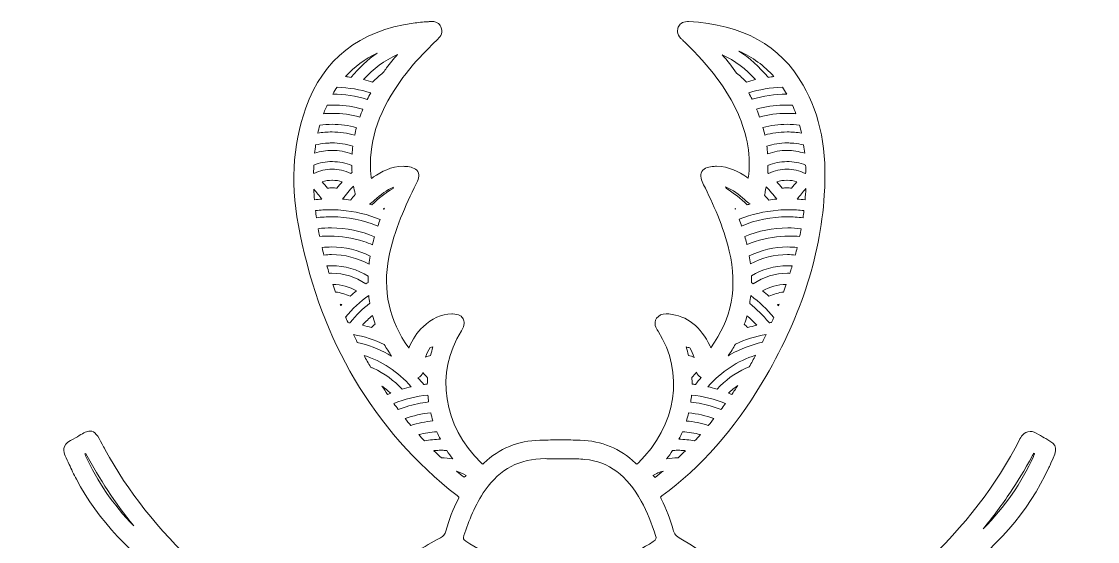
# Model space of a CAD drawing. Extents: x 43 to 1977, y -756 to -266.
# Drawn here: x 435.5 to 792.5, y -441 to -268.4 of the extents above; entities that cross this region are included whole.
import ezdxf

# ---------------------------------------------------------------- set-up
doc = ezdxf.new("R2010")
doc.units = 0
doc.header["$MEASUREMENT"] = 0
doc.layers.add('Layer 1', color=7, linetype='Continuous')

msp = doc.modelspace()

# ---------------------------------------------------------------- linework, layer by layer
at = {"layer": 'Layer 1', "lineweight": 0}
for points, knots in [([(768.39, -613.88), (763.76, -609.24), (759.38, -604.22), (755.15, -599.37), (753.62, -597.61), (752.09, -595.85), (750.54, -594.11), (741.52, -583.94), (731.44, -573.47), (718.87, -565.74), (717.43, -564.85), (715.47, -563.83), (713.07, -563.83), (712.89, -563.83), (712.7, -563.84), (712.52, -563.85), (712.43, -563.86), (712.35, -563.86), (712.27, -563.86), (711.56, -563.86), (711.29, -563.72), (711.09, -562.91), (710.51, -560.42), (708.78, -559.05), (706.23, -559.05), (706.05, -559.05), (705.86, -559.06), (705.67, -559.07), (705.44, -559.09), (705.18, -559.1), (704.87, -559.1), (704.65, -559.1), (704.43, -559.09), (704.21, -559.09), (703.98, -559.08), (703.74, -559.08), (703.51, -559.08), (702.95, -559.08), (702.22, -559.1), (701.48, -559.25), (701.18, -559.31), (700.93, -559.34), (700.74, -559.34), (700.72, -559.34), (700.71, -559.34), (700.69, -559.34), (700.66, -559.21), (700.62, -558.93), (700.62, -558.39), (700.77, -549.11), (699.77, -540.07), (697.65, -531.52), (697.59, -531.3), (697.56, -531.14), (697.55, -531.04), (697.64, -531.01), (697.79, -530.97), (698, -530.92), (702.34, -529.91), (706.73, -528.19), (712.22, -525.34), (714.55, -524.13), (715.53, -522.34), (715.22, -519.87), (715.02, -518.3), (715.18, -516.79), (715.71, -515.25), (720.69, -500.65), (727.51, -481.53), (736.15, -463.18), (737.96, -459.33), (740.15, -456.64), (743.26, -454.47), (758.71, -443.67), (769.56, -431.24), (776.41, -416.46), (776.66, -415.94), (776.88, -415.46), (777.08, -415.03), (779.39, -410.14), (779.46, -409.18), (775.35, -406.87), (774.7, -406.5), (773.9, -406.05), (772.97, -405.48), (771.88, -404.81), (770.99, -404.5), (770.16, -404.5), (768.04, -404.5), (767.01, -406.52), (766.62, -407.28), (758.94, -422.33), (748.49, -435.94), (734.66, -448.9), (734.01, -449.51), (733.69, -449.59), (733.47, -449.59), (733.23, -449.59), (732.92, -449.49), (732.54, -449.31), (731.02, -448.57), (730.04, -448.12), (729.09, -448.12), (727.28, -448.12), (726.53, -449.56), (725.4, -451.73), (719.08, -463.86), (714.06, -477.45), (709.12, -495.82), (708.41, -498.47), (707.74, -501.1), (707.03, -503.87), (706.92, -504.31), (706.81, -504.75), (706.69, -505.19), (706.15, -504.73), (705.62, -504.49), (704.93, -504.49), (703.98, -504.49), (703.16, -505.01), (701.9, -505.8), (697.65, -508.47), (693.46, -510.18), (689.1, -511.02), (688.87, -511.06), (688.66, -511.08), (688.49, -511.08), (688.13, -511.08), (687.85, -511.03), (687.34, -510.36), (685.63, -508.08), (683.67, -506.06), (681.49, -504.36), (680.74, -503.77), (680.66, -503.64), (681.06, -502.7), (683.13, -497.77), (684.11, -492.84), (683.98, -488.05), (683.38, -467.19), (673.39, -451.07), (654.3, -440.14), (652.71, -439.23), (652.06, -438.48), (651.73, -437.17), (650.85, -433.73), (649.52, -430.28), (647.76, -426.91), (647.58, -426.56), (647.54, -426.38), (647.53, -426.32), (647.56, -426.27), (647.68, -426.14), (648.01, -425.89), (660.98, -416.31), (671.86, -404), (681.28, -388.23), (693.74, -367.37), (700.47, -347.01), (701.88, -326.01), (702.86, -311.19), (700.63, -299.58), (694.84, -289.49), (687.25, -276.24), (674.81, -269.34), (656.82, -268.41), (656.71, -268.41), (656.61, -268.4), (656.51, -268.4), (654.64, -268.4), (653.8, -269.41), (653.44, -270.25), (653.11, -271.01), (652.78, -272.5), (654.3, -274), (654.51, -274.21), (654.73, -274.42), (654.94, -274.62), (655.12, -274.78), (655.29, -274.95), (655.47, -275.12), (664.15, -283.58), (669.6, -290.87), (673.14, -298.75), (676.45, -306.15), (677.61, -313.27), (676.66, -320.45), (676.5, -320.32), (676.32, -320.18), (676.13, -320.05), (673.64, -318.38), (670.26, -316.46), (666.14, -316.46), (665.87, -316.46), (665.59, -316.47), (665.31, -316.49), (663.73, -316.58), (662.02, -316.86), (661.25, -318.19), (660.48, -319.52), (661.1, -321.15), (661.81, -322.56), (664.95, -328.83), (668.42, -336.36), (670.36, -344.63), (673.15, -356.62), (671.15, -367.14), (664.21, -376.7), (664.14, -376.52), (664.06, -376.35), (663.98, -376.17), (660.9, -369.63), (656.41, -366.13), (650.25, -365.47), (649.94, -365.44), (649.67, -365.42), (649.42, -365.42), (648, -365.42), (646.94, -365.93), (646.25, -366.93), (645.07, -368.66), (646.1, -370.27), (646.66, -371.13), (646.66, -371.13), (646.7, -371.2), (646.7, -371.2), (655.55, -384.99), (652.88, -402.59), (640.07, -415), (639.87, -415.19), (639.73, -415.29), (639.66, -415.34), (639.58, -415.29), (639.44, -415.19), (639.23, -414.99), (634.15, -410.17), (627.99, -407.61), (620.91, -407.39), (618.87, -407.33), (616.69, -407.3), (614.45, -407.3), (612.26, -407.3), (609.98, -407.33), (607.47, -407.39), (600.28, -407.56), (594.03, -410.13), (588.89, -415.02), (588.71, -415.19), (588.59, -415.28), (588.52, -415.33), (588.43, -415.28), (588.29, -415.17), (588.07, -414.95), (575.32, -402.62), (572.67, -385.02), (581.48, -371.13), (582.72, -369.18), (582.48, -367.86), (582.06, -367.1), (581.65, -366.36), (580.7, -365.46), (578.49, -365.46), (578.41, -365.46), (578.32, -365.47), (578.24, -365.47), (574.8, -365.57), (571.69, -366.96), (568.73, -369.72), (566.78, -371.55), (565.25, -373.84), (564.02, -376.83), (564, -376.8), (563.98, -376.78), (563.97, -376.75), (557.48, -367.73), (555.27, -357.61), (557.41, -346.67), (559.18, -337.63), (562.99, -329.29), (566.49, -322.32), (567.1, -321.11), (567.7, -319.55), (566.96, -318.24), (566.21, -316.91), (564.52, -316.62), (563.13, -316.51), (562.79, -316.49), (562.45, -316.47), (562.11, -316.47), (558.12, -316.47), (554.9, -318.26), (552.28, -320), (552.02, -320.17), (551.81, -320.35), (551.61, -320.53), (551.57, -320.28), (551.53, -320.03), (551.5, -319.78), (551.41, -319.07), (551.35, -318.33), (551.32, -317.5), (550.87, -307.18), (554.28, -297.49), (562.06, -287.03), (565.05, -283), (568.68, -278.97), (573.16, -274.7), (573.23, -274.63), (573.31, -274.56), (573.39, -274.49), (574.13, -273.8), (575.53, -272.51), (574.8, -270.5), (574.46, -269.54), (573.63, -268.39), (571.65, -268.39), (571.34, -268.39), (571.03, -268.42), (570.76, -268.44), (570.64, -268.45), (570.52, -268.46), (570.41, -268.46), (568.74, -268.57), (567.09, -268.73), (565.51, -268.95), (547.66, -271.41), (535.65, -280.88), (529.83, -297.1), (525.32, -309.66), (524.69, -323.39), (527.92, -339.05), (531.58, -356.81), (537.67, -372.99), (546.01, -387.14), (554.72, -401.91), (566.16, -414.91), (580.01, -425.79), (580.54, -426.2), (580.61, -426.36), (580.61, -426.36), (580.61, -426.37), (580.62, -426.54), (580.36, -427.05), (578.71, -430.19), (577.35, -433.73), (576.32, -437.55), (576.02, -438.66), (575.53, -439.27), (574.51, -439.78), (568.79, -442.64), (563.96, -446.19), (560.16, -450.34), (544.67, -467.26), (540.52, -484.57), (547.47, -503.28), (547.54, -503.47), (547.56, -503.58), (547.57, -503.62), (547.54, -503.67), (547.46, -503.75), (547.27, -503.9), (544.74, -505.94), (542.58, -508.15), (540.86, -510.46), (540.44, -511.03), (540.16, -511.08), (539.81, -511.08), (539.6, -511.08), (539.36, -511.05), (539.05, -510.99), (534.68, -510.19), (530.57, -508.53), (526.5, -505.94), (526.5, -505.94), (526.36, -505.85), (526.36, -505.85), (525.39, -505.23), (524.39, -504.59), (523.24, -504.59), (522.57, -504.59), (522.02, -504.8), (521.56, -505.12), (521.47, -504.75), (521.38, -504.41), (521.29, -504.07), (517.29, -488.18), (512, -469.58), (503.1, -452.17), (503.1, -452.17), (503.07, -452.12), (503.07, -452.12), (501.81, -449.66), (501.05, -448.17), (499.15, -448.17), (498.2, -448.17), (497.23, -448.58), (495.47, -449.36), (495.09, -449.53), (494.8, -449.61), (494.6, -449.61), (494.5, -449.61), (494.26, -449.61), (493.73, -449.11), (480.77, -436.98), (470.81, -424.38), (463.28, -410.6), (462.9, -409.9), (462.57, -409.27), (462.28, -408.72), (460.74, -405.83), (459.97, -404.38), (458.18, -404.38), (457.15, -404.38), (456.2, -404.94), (454.63, -405.87), (453.88, -406.31), (452.96, -406.86), (451.81, -407.47), (448.88, -409.04), (449.43, -411.35), (450.03, -412.59), (450.48, -413.52), (450.91, -414.49), (451.34, -415.42), (452.08, -417.05), (452.85, -418.74), (453.72, -420.37), (460.97, -434.01), (471.71, -445.45), (487.53, -456.39), (488.74, -457.23), (489.59, -458.22), (490.27, -459.62), (497.92, -475.23), (504.75, -492.27), (511.79, -513.24), (512.63, -515.75), (513.3, -518.03), (513.03, -520.46), (512.8, -522.48), (513.64, -523.99), (515.59, -525.06), (519.38, -527.13), (524.44, -529.66), (530.07, -530.85), (530.42, -530.92), (530.61, -530.99), (530.7, -531.04), (530.7, -531.15), (530.68, -531.38), (530.57, -531.82), (528.86, -538.76), (527.9, -546.39), (527.62, -555.15), (527.6, -555.74), (527.64, -556.35), (527.67, -556.94), (527.73, -557.78), (527.81, -559.06), (527.54, -559.45), (527.51, -559.46), (527.44, -559.47), (527.33, -559.47), (526.99, -559.47), (526.53, -559.38), (526.04, -559.29), (525.43, -559.17), (524.74, -559.04), (524.05, -559.04), (523.82, -559.04), (523.6, -559.06), (523.39, -559.08), (523.27, -559.1), (523.11, -559.11), (522.91, -559.11), (522.71, -559.11), (522.51, -559.1), (522.3, -559.09), (522.06, -559.09), (521.82, -559.08), (521.58, -559.08), (520.9, -559.08), (518.83, -559.08), (518.12, -561.13), (517.38, -563.31), (516.23, -564.08), (513.71, -564.08), (513.56, -564.08), (513.42, -564.07), (513.26, -564.07), (513.26, -564.07), (513.14, -564.07), (513.14, -564.07), (511.82, -564.07), (510.79, -564.77), (509.96, -565.33), (509.76, -565.47), (509.56, -565.6), (509.36, -565.73), (497.08, -573.2), (487.22, -583.42), (480, -591.48), (478.22, -593.47), (476.52, -595.57), (474.87, -597.6), (472.16, -600.94), (469.36, -604.4), (466.23, -607.32), (455.63, -617.23), (446.56, -629.11), (437.69, -644.72), (436.24, -647.28), (435.51, -648.56), (435.95, -649.97), (436.38, -651.38), (437.68, -652.01), (440.26, -653.26), (440.58, -653.42), (440.9, -653.58), (441.22, -653.74), (441.7, -653.98), (442.18, -654.22), (442.67, -654.45), (443.99, -655.08), (444.93, -655.49), (445.83, -655.49), (447.7, -655.49), (448.46, -653.86), (449.35, -651.97), (456.14, -637.44), (462.78, -626.01), (470.26, -615.98), (471.04, -614.93), (471.38, -614.85), (471.47, -614.85), (471.58, -614.85), (471.94, -614.92), (472.8, -615.58), (474.43, -616.84), (475.4, -617.55), (476.56, -617.55), (478.04, -617.55), (478.92, -616.43), (480.37, -614.58), (480.37, -614.58), (480.44, -614.49), (480.44, -614.49), (492.97, -598.51), (504.47, -586.94), (516.63, -578.07), (517, -577.81), (517.34, -577.5), (517.68, -577.21), (518.29, -576.67), (518.98, -576.06), (519.47, -576.06), (519.86, -576.06), (520.32, -576.45), (520.64, -576.78), (521.21, -577.36), (521.99, -577.36), (522.24, -577.36), (522.37, -577.36), (522.51, -577.35), (522.65, -577.35), (522.75, -577.34), (522.84, -577.34), (522.94, -577.34), (522.94, -577.34), (522.95, -577.34), (522.95, -577.34), (522.98, -577.34), (523, -577.34), (523.02, -577.34), (524.28, -577.52), (525.76, -577.74), (527.2, -577.99), (528.34, -578.2), (528.72, -578.49), (528.89, -579.91), (530.89, -596.69), (534.93, -613.28), (540.91, -629.2), (541.14, -629.81), (541.44, -630.41), (541.74, -631), (542.12, -631.76), (542.76, -633.04), (542.63, -633.45), (542.5, -633.83), (541.3, -633.92), (540.42, -633.98), (539.78, -634.03), (539.11, -634.08), (538.48, -634.22), (537.2, -634.52), (533.3, -635.43), (533.46, -640.1), (533.47, -640.52), (533.48, -640.74), (532.46, -640.98), (529.36, -641.69), (527.26, -643.64), (525.61, -645.46), (521.33, -650.17), (517.44, -655.32), (513.7, -661.2), (507.29, -671.28), (502.04, -682.14), (496.97, -692.64), (493.65, -699.5), (490.22, -706.6), (486.51, -713.39), (481.02, -723.43), (478.2, -734.64), (475.48, -745.49), (475.48, -745.49), (475.28, -746.29), (475.28, -746.29), (474.88, -747.88), (475, -749.11), (475.64, -750.05), (476.28, -750.98), (477.35, -751.52), (478.91, -751.71), (480.53, -751.91), (482.2, -752.2), (484.03, -752.62), (484.5, -752.73), (484.93, -752.78), (485.34, -752.78), (486.75, -752.78), (488.54, -752.14), (489.03, -749.1), (489.49, -746.26), (490.04, -743.27), (490.77, -739.69), (493.39, -726.67), (496.72, -715.37), (500.95, -705.14), (501.16, -704.61), (501.31, -704.39), (501.38, -704.31), (501.46, -704.33), (501.62, -704.38), (501.86, -704.52), (502.28, -704.75), (502.7, -704.87), (503.07, -704.98), (503.3, -705.05), (503.52, -705.12), (503.67, -705.2), (504.61, -705.66), (505.43, -705.89), (506.19, -705.89), (508.74, -705.89), (509.74, -703.39), (510.07, -702.56), (513.57, -693.84), (517.7, -685.22), (522.34, -676.94), (527.72, -667.35), (533.16, -659.32), (538.96, -652.4), (539.07, -652.28), (539.15, -652.15), (539.23, -652.03), (539.86, -652.48), (540.56, -652.71), (541.35, -652.71), (541.87, -652.71), (542.34, -652.61), (542.8, -652.52), (542.8, -652.52), (542.93, -652.5), (542.93, -652.5), (544.68, -652.16), (546.45, -652.11), (547.8, -652.11), (548.3, -652.11), (548.79, -652.12), (549.29, -652.13), (550.85, -652.16), (551.65, -652.67), (552.47, -654.15), (557.07, -662.53), (562.08, -669.6), (567.8, -675.76), (577.88, -686.61), (588.03, -692.8), (599.73, -695.25), (602.31, -695.79), (604.84, -695.9), (607.85, -695.9), (608.37, -695.9), (608.9, -695.9), (609.42, -695.9), (609.94, -695.89), (610.46, -695.89), (610.98, -695.89), (612.11, -695.89), (613.46, -695.9), (614.82, -696), (616.09, -696.08), (617.36, -696.13), (618.6, -696.13), (628.46, -696.13), (637.74, -693.35), (646.18, -687.88), (657.52, -680.54), (666.68, -670.3), (674.19, -656.58), (675.96, -653.34), (677.96, -652.02), (681.07, -652.02), (681.74, -652.02), (682.47, -652.08), (683.29, -652.2), (683.58, -652.24), (683.87, -652.29), (684.16, -652.35), (684.66, -652.44), (685.19, -652.53), (685.74, -652.59), (685.84, -652.6), (685.95, -652.61), (686.06, -652.62), (686.37, -652.66), (686.72, -652.71), (687.07, -652.71), (687.81, -652.71), (688.38, -652.48), (688.75, -652.02), (688.8, -651.97), (688.84, -651.92), (688.88, -651.88), (688.96, -651.98), (689.04, -652.08), (689.1, -652.17), (689.23, -652.34), (689.36, -652.51), (689.49, -652.67), (699.87, -665.16), (708.73, -680.42), (717.37, -700.7), (717.61, -701.26), (717.82, -701.77), (717.99, -702.22), (718.83, -704.3), (719.49, -705.96), (721.61, -705.96), (722.66, -705.96), (723.89, -705.52), (726.24, -704.55), (726.58, -704.41), (726.78, -704.37), (726.88, -704.36), (726.93, -704.43), (727.01, -704.58), (727.12, -704.89), (727.76, -706.73), (728.46, -708.58), (729.13, -710.37), (729.97, -712.59), (730.83, -714.89), (731.59, -717.17), (734.64, -726.41), (737.01, -736.41), (739.05, -748.66), (739.22, -749.68), (739.73, -752.78), (742.93, -752.78), (743.42, -752.78), (743.95, -752.7), (744.54, -752.55), (745.87, -752.2), (747.35, -751.94), (749.07, -751.74), (750.72, -751.56), (751.84, -751.01), (752.49, -750.06), (753.16, -749.1), (753.28, -747.84), (752.87, -746.19), (752.87, -746.19), (752.85, -746.14), (752.85, -746.14), (750.43, -736.54), (747.93, -726.61), (743.56, -717.48), (736.43, -702.57), (728.77, -687.61), (721.37, -673.15), (721.37, -673.15), (721.06, -672.54), (721.06, -672.54), (716.31, -663.25), (711.07, -655.28), (705.04, -648.19), (704.82, -647.93), (704.59, -647.66), (704.37, -647.4), (701.96, -644.51), (699.46, -641.53), (695.1, -640.73), (694.78, -640.67), (694.74, -640.56), (694.76, -640.31), (695.07, -636.81), (693.23, -634.74), (689.31, -634.16), (688.94, -634.1), (688.55, -633.99), (688.14, -633.88), (687.51, -633.7), (686.8, -633.5), (686.03, -633.47), (685.89, -633.46), (685.78, -633.45), (685.69, -633.44), (685.73, -633.31), (685.79, -633.13), (685.88, -632.9), (692.35, -616.73), (696.87, -599.34), (699.31, -581.21), (699.49, -579.92), (699.65, -578.69), (699.93, -578.41), (700.19, -578.14), (701.3, -577.92), (702.7, -577.65), (702.7, -577.65), (702.97, -577.6), (702.97, -577.6), (703.24, -577.54), (703.58, -577.54), (703.82, -577.54), (704.01, -577.54), (704.19, -577.54), (704.38, -577.54), (704.59, -577.55), (704.8, -577.55), (705, -577.55), (705.72, -577.55), (707.41, -577.55), (708.42, -576.2), (708.55, -576.03), (708.66, -575.91), (708.73, -575.85), (708.85, -575.93), (709, -576.05), (709.12, -576.14), (709.28, -576.27), (709.44, -576.4), (709.61, -576.52), (722.58, -585.76), (734.72, -597.87), (747.83, -614.62), (747.83, -614.62), (747.86, -614.67), (747.86, -614.67), (749.26, -616.45), (750.1, -617.53), (751.55, -617.53), (752.64, -617.53), (753.57, -616.89), (755.27, -615.74), (755.34, -615.69), (755.42, -615.64), (755.5, -615.59), (755.74, -615.44), (756.05, -615.25), (756.33, -614.98), (756.55, -614.76), (756.69, -614.68), (756.75, -614.64), (756.83, -614.7), (757.02, -614.86), (757.35, -615.29), (761.29, -620.56), (764.56, -625.36), (767.35, -629.98), (771.12, -636.2), (774.82, -643.19), (778.68, -651.37), (779.88, -653.92), (780.6, -655.46), (782.5, -655.46), (782.5, -655.46), (782.5, -655.46), (782.5, -655.46), (783.53, -655.46), (784.57, -654.95), (786.46, -654.04), (786.83, -653.86), (787.2, -653.67), (787.57, -653.47), (788.23, -653.13), (788.85, -652.81), (789.49, -652.54), (790.41, -652.17), (791.69, -651.51), (792.16, -650.16), (792.51, -649.14), (792.32, -647.99), (791.56, -646.63), (785.23, -635.34), (778.04, -623.55), (768.39, -613.88)], [0, 0, 0, 0, 1, 1, 1, 2, 2, 2, 3, 3, 3, 4, 4, 4, 5, 5, 5, 6, 6, 6, 7, 7, 7, 8, 8, 8, 9, 9, 9, 10, 10, 10, 11, 11, 11, 12, 12, 12, 13, 13, 13, 14, 14, 14, 15, 15, 15, 16, 16, 16, 17, 17, 17, 18, 18, 18, 19, 19, 19, 20, 20, 20, 21, 21, 21, 22, 22, 22, 23, 23, 23, 24, 24, 24, 25, 25, 25, 26, 26, 26, 27, 27, 27, 28, 28, 28, 29, 29, 29, 30, 30, 30, 31, 31, 31, 32, 32, 32, 33, 33, 33, 34, 34, 34, 35, 35, 35, 36, 36, 36, 37, 37, 37, 38, 38, 38, 39, 39, 39, 40, 40, 40, 41, 41, 41, 42, 42, 42, 43, 43, 43, 44, 44, 44, 45, 45, 45, 46, 46, 46, 47, 47, 47, 48, 48, 48, 49, 49, 49, 50, 50, 50, 51, 51, 51, 52, 52, 52, 53, 53, 53, 54, 54, 54, 55, 55, 55, 56, 56, 56, 57, 57, 57, 58, 58, 58, 59, 59, 59, 60, 60, 60, 61, 61, 61, 62, 62, 62, 63, 63, 63, 64, 64, 64, 65, 65, 65, 66, 66, 66, 67, 67, 67, 68, 68, 68, 69, 69, 69, 70, 70, 70, 71, 71, 71, 72, 72, 72, 73, 73, 73, 74, 74, 74, 75, 75, 75, 76, 76, 76, 77, 77, 77, 78, 78, 78, 79, 79, 79, 80, 80, 80, 81, 81, 81, 82, 82, 82, 83, 83, 83, 84, 84, 84, 85, 85, 85, 86, 86, 86, 87, 87, 87, 88, 88, 88, 89, 89, 89, 90, 90, 90, 91, 91, 91, 92, 92, 92, 93, 93, 93, 94, 94, 94, 95, 95, 95, 96, 96, 96, 97, 97, 97, 98, 98, 98, 99, 99, 99, 100, 100, 100, 101, 101, 101, 102, 102, 102, 103, 103, 103, 104, 104, 104, 105, 105, 105, 106, 106, 106, 107, 107, 107, 108, 108, 108, 109, 109, 109, 110, 110, 110, 111, 111, 111, 112, 112, 112, 113, 113, 113, 114, 114, 114, 115, 115, 115, 116, 116, 116, 117, 117, 117, 118, 118, 118, 119, 119, 119, 120, 120, 120, 121, 121, 121, 122, 122, 122, 123, 123, 123, 124, 124, 124, 125, 125, 125, 126, 126, 126, 127, 127, 127, 128, 128, 128, 129, 129, 129, 130, 130, 130, 131, 131, 131, 132, 132, 132, 133, 133, 133, 134, 134, 134, 135, 135, 135, 136, 136, 136, 137, 137, 137, 138, 138, 138, 139, 139, 139, 140, 140, 140, 141, 141, 141, 142, 142, 142, 143, 143, 143, 144, 144, 144, 145, 145, 145, 146, 146, 146, 147, 147, 147, 148, 148, 148, 149, 149, 149, 150, 150, 150, 151, 151, 151, 152, 152, 152, 153, 153, 153, 154, 154, 154, 155, 155, 155, 156, 156, 156, 157, 157, 157, 158, 158, 158, 159, 159, 159, 160, 160, 160, 161, 161, 161, 162, 162, 162, 163, 163, 163, 164, 164, 164, 165, 165, 165, 166, 166, 166, 167, 167, 167, 168, 168, 168, 169, 169, 169, 170, 170, 170, 171, 171, 171, 172, 172, 172, 173, 173, 173, 174, 174, 174, 175, 175, 175, 176, 176, 176, 177, 177, 177, 178, 178, 178, 179, 179, 179, 180, 180, 180, 181, 181, 181, 182, 182, 182, 183, 183, 183, 184, 184, 184, 185, 185, 185, 186, 186, 186, 187, 187, 187, 188, 188, 188, 189, 189, 189, 190, 190, 190, 191, 191, 191, 192, 192, 192, 193, 193, 193, 194, 194, 194, 195, 195, 195, 196, 196, 196, 197, 197, 197, 198, 198, 198, 199, 199, 199, 200, 200, 200, 201, 201, 201, 202, 202, 202, 203, 203, 203, 204, 204, 204, 205, 205, 205, 206, 206, 206, 207, 207, 207, 208, 208, 208, 209, 209, 209, 210, 210, 210, 211, 211, 211, 212, 212, 212, 213, 213, 213, 214, 214, 214, 215, 215, 215, 216, 216, 216, 217, 217, 217, 218, 218, 218, 219, 219, 219, 220, 220, 220, 221, 221, 221, 222, 222, 222, 223, 223, 223, 224, 224, 224, 225, 225, 225, 226, 226, 226, 227, 227, 227, 228, 228, 228, 229, 229, 229, 230, 230, 230, 231, 231, 231, 232, 232, 232, 233, 233, 233, 234, 234, 234, 235, 235, 235, 236, 236, 236, 237, 237, 237, 238, 238, 238, 239, 239, 239, 240, 240, 240, 241, 241, 241, 242, 242, 242, 243, 243, 243, 244, 244, 244, 245, 245, 245, 246, 246, 246, 247, 247, 247, 248, 248, 248, 249, 249, 249, 250, 250, 250, 251, 251, 251, 252, 252, 252, 253, 253, 253, 254, 254, 254, 255, 255, 255, 256, 256, 256, 257, 257, 257, 258, 258, 258, 259, 259, 259, 260, 260, 260, 261, 261, 261, 262, 262, 262, 263, 263, 263, 264, 264, 264, 265, 265, 265, 266, 266, 266, 267, 267, 267, 268, 268, 268, 269, 269, 269, 270, 270, 270, 271, 271, 271, 272, 272, 272, 273, 273, 273, 274, 274, 274, 275, 275, 275, 276, 276, 276, 277, 277, 277, 278, 278, 278, 279, 279, 279, 280, 280, 280, 281, 281, 281, 282, 282, 282, 283, 283, 283, 284, 284, 284, 285, 285, 285, 286, 286, 286, 287, 287, 287, 288, 288, 288, 289, 289, 289, 290, 290, 290, 291, 291, 291, 292, 292, 292, 293, 293, 293, 294, 294, 294, 295, 295, 295, 296, 296, 296, 297, 297, 297, 298, 298, 298, 299, 299, 299, 300, 300, 300, 301, 301, 301, 302, 302, 302, 303, 303, 303, 303]), ([(685.17, -286.68), (684.53, -286.74), (683.87, -286.82), (683.22, -286.94), (683.22, -286.94), (683.21, -286.94), (683.21, -286.94), (683.21, -286.93), (683.2, -286.93), (683.2, -286.92), (680.3, -283.39), (677.08, -280.49), (673.55, -278.23), (678.03, -280.21), (681.94, -283.06), (685.17, -286.68)], [0, 0, 0, 0, 1, 1, 1, 2, 2, 2, 3, 3, 3, 4, 4, 4, 5, 5, 5, 5]), ([(553.53, -278.88), (550.39, -281.04), (547.49, -283.72), (544.87, -286.92), (544.86, -286.93), (544.86, -286.93), (544.85, -286.94), (544.85, -286.94), (544.85, -286.94), (544.85, -286.94), (544.22, -286.83), (543.6, -286.75), (542.98, -286.68), (545.9, -283.43), (549.41, -280.84), (553.53, -278.88)], [0, 0, 0, 0, 1, 1, 1, 2, 2, 2, 3, 3, 3, 4, 4, 4, 5, 5, 5, 5]), ([(556.66, -283.81), (556.29, -284.32), (555.92, -284.83), (555.56, -285.35), (554.31, -286.31), (553.11, -287.37), (552.01, -288.5), (552, -288.51), (551.97, -288.54), (551.97, -288.54), (551.05, -288.21), (550.06, -287.93), (548.99, -287.68), (552.2, -284.12), (555.98, -281.31), (560.24, -279.31), (559, -280.77), (557.8, -282.26), (556.66, -283.81)], [0, 0, 0, 0, 1, 1, 1, 2, 2, 2, 3, 3, 3, 4, 4, 4, 5, 5, 5, 6, 6, 6, 6]), ([(676.05, -288.5), (675.03, -287.44), (673.9, -286.44), (672.72, -285.52), (671.29, -283.47), (669.73, -281.45), (668.03, -279.41), (672.21, -281.4), (675.91, -284.17), (679.07, -287.68), (678, -287.93), (677.02, -288.21), (676.09, -288.54), (676.09, -288.54), (676.07, -288.51), (676.05, -288.5)], [0, 0, 0, 0, 1, 1, 1, 2, 2, 2, 3, 3, 3, 4, 4, 4, 5, 5, 5, 5]), ([(540.2, -290.23), (544.13, -290.36), (547.87, -290.98), (551.38, -292.08), (550.98, -292.8), (550.6, -293.53), (550.25, -294.25), (546.54, -293.09), (542.7, -292.5), (538.79, -292.48), (539.24, -291.7), (539.71, -290.95), (540.2, -290.23)], [0, 0, 0, 0, 1, 1, 1, 2, 2, 2, 3, 3, 3, 4, 4, 4, 4]), ([(676.79, -292.05), (680.29, -290.96), (684.04, -290.35), (687.96, -290.23), (688.46, -290.95), (688.94, -291.7), (689.4, -292.48), (685.48, -292.49), (681.63, -293.07), (677.91, -294.22), (677.56, -293.49), (677.18, -292.77), (676.79, -292.05)], [0, 0, 0, 0, 1, 1, 1, 2, 2, 2, 3, 3, 3, 4, 4, 4, 4]), ([(536.45, -297.19), (536.58, -296.87), (536.72, -296.54), (536.88, -296.2), (537.84, -296.14), (538.82, -296.11), (539.82, -296.11), (542.9, -296.21), (545.9, -296.68), (548.76, -297.53), (548.4, -298.39), (548.06, -299.26), (547.76, -300.13), (544.87, -299.3), (541.8, -298.88), (538.63, -298.88), (537.95, -298.88), (537.26, -298.9), (536.58, -298.94), (536.29, -298.95), (536.01, -298.97), (535.73, -298.99), (535.96, -298.38), (536.2, -297.78), (536.45, -297.19)], [0, 0, 0, 0, 1, 1, 1, 2, 2, 2, 3, 3, 3, 4, 4, 4, 5, 5, 5, 6, 6, 6, 7, 7, 7, 8, 8, 8, 8]), ([(692.47, -299.01), (692.15, -298.98), (691.82, -298.96), (691.49, -298.94), (690.8, -298.9), (690.11, -298.88), (689.44, -298.88), (686.31, -298.88), (683.28, -299.29), (680.42, -300.1), (680.11, -299.23), (679.78, -298.36), (679.41, -297.5), (682.25, -296.67), (685.22, -296.2), (688.22, -296.11), (689.27, -296.11), (690.31, -296.14), (691.33, -296.21), (691.74, -297.11), (692.12, -298.05), (692.47, -299.01)], [0, 0, 0, 0, 1, 1, 1, 2, 2, 2, 3, 3, 3, 4, 4, 4, 5, 5, 5, 6, 6, 6, 7, 7, 7, 7]), ([(534.49, -302.8), (535.83, -302.61), (537.2, -302.52), (538.56, -302.52), (541.31, -302.52), (544.02, -302.9), (546.65, -303.66), (546.43, -304.48), (546.24, -305.29), (546.06, -306.1), (543.67, -305.41), (541.15, -305.06), (538.55, -305.06), (538.55, -305.06), (538.47, -305.06), (538.47, -305.06), (536.89, -305.06), (535.33, -305.2), (533.82, -305.46), (534.02, -304.56), (534.24, -303.67), (534.49, -302.8)], [0, 0, 0, 0, 1, 1, 1, 2, 2, 2, 3, 3, 3, 4, 4, 4, 5, 5, 5, 6, 6, 6, 7, 7, 7, 7]), ([(694.33, -305.47), (692.79, -305.2), (691.21, -305.06), (689.6, -305.06), (689.6, -305.06), (689.51, -305.06), (689.51, -305.06), (686.96, -305.06), (684.49, -305.4), (682.14, -306.07), (681.96, -305.26), (681.76, -304.44), (681.53, -303.63), (684.13, -302.89), (686.81, -302.52), (689.51, -302.52), (690.91, -302.52), (692.31, -302.62), (693.69, -302.82), (693.92, -303.69), (694.14, -304.57), (694.33, -305.47)], [0, 0, 0, 0, 1, 1, 1, 2, 2, 2, 3, 3, 3, 4, 4, 4, 5, 5, 5, 6, 6, 6, 7, 7, 7, 7]), ([(533.1, -309.37), (534.15, -309.11), (535.23, -308.93), (536.32, -308.82), (536.88, -308.76), (537.44, -308.73), (537.94, -308.71), (538.12, -308.7), (538.28, -308.69), (538.43, -308.68), (540.94, -308.74), (543.25, -309.09), (545.44, -309.77), (545.33, -310.64), (545.24, -311.51), (545.18, -312.38), (542.99, -311.59), (540.77, -311.19), (538.57, -311.19), (536.65, -311.19), (534.7, -311.5), (532.77, -312.11), (532.86, -311.18), (532.97, -310.27), (533.1, -309.37)], [0, 0, 0, 0, 1, 1, 1, 2, 2, 2, 3, 3, 3, 4, 4, 4, 5, 5, 5, 6, 6, 6, 7, 7, 7, 8, 8, 8, 8]), ([(695.01, -309.38), (695.15, -310.29), (695.26, -311.21), (695.36, -312.13), (693.41, -311.51), (691.45, -311.19), (689.5, -311.19), (687.35, -311.19), (685.19, -311.57), (683.06, -312.32), (682.99, -311.45), (682.9, -310.59), (682.78, -309.73), (684.93, -309.08), (687.18, -308.73), (689.64, -308.68), (689.79, -308.69), (689.95, -308.7), (690.13, -308.71), (690.62, -308.73), (691.18, -308.76), (691.74, -308.82), (692.85, -308.93), (693.95, -309.12), (695.01, -309.38)], [0, 0, 0, 0, 1, 1, 1, 2, 2, 2, 3, 3, 3, 4, 4, 4, 5, 5, 5, 6, 6, 6, 7, 7, 7, 8, 8, 8, 8]), ([(532.49, -316.04), (534.44, -315.28), (536.5, -314.9), (538.66, -314.9), (540.9, -314.92), (543.06, -315.36), (545.08, -316.21), (545.09, -316.96), (545.12, -317.72), (545.17, -318.47), (545.03, -318.6), (544.89, -318.73), (544.75, -318.86), (542.71, -317.9), (540.63, -317.41), (538.57, -317.41), (536.55, -317.41), (534.52, -317.88), (532.52, -318.8), (532.49, -318.77), (532.46, -318.74), (532.43, -318.71), (532.44, -317.79), (532.46, -316.91), (532.49, -316.04)], [0, 0, 0, 0, 1, 1, 1, 2, 2, 2, 3, 3, 3, 4, 4, 4, 5, 5, 5, 6, 6, 6, 7, 7, 7, 8, 8, 8, 8]), ([(695.79, -318.57), (695.71, -318.65), (695.63, -318.72), (695.55, -318.8), (693.55, -317.88), (691.52, -317.41), (689.5, -317.41), (687.44, -317.41), (685.37, -317.9), (683.31, -318.86), (683.24, -318.79), (683.17, -318.72), (683.09, -318.66), (683.15, -317.81), (683.18, -316.97), (683.19, -316.14), (685.15, -315.33), (687.24, -314.92), (689.43, -314.9), (691.61, -314.9), (693.71, -315.3), (695.69, -316.08), (695.73, -316.91), (695.77, -317.74), (695.79, -318.57)], [0, 0, 0, 0, 1, 1, 1, 2, 2, 2, 3, 3, 3, 4, 4, 4, 5, 5, 5, 6, 6, 6, 7, 7, 7, 8, 8, 8, 8]), ([(541.95, -321.64), (541.36, -322.28), (540.75, -322.98), (540.13, -323.76), (539.62, -323.66), (539.1, -323.6), (538.58, -323.6), (538.09, -323.6), (537.59, -323.65), (537.08, -323.75), (536.5, -323), (535.9, -322.29), (535.28, -321.61), (536.34, -321.26), (537.4, -321.09), (538.48, -321.09), (538.48, -321.09), (538.68, -321.09), (538.68, -321.09), (539.78, -321.09), (540.86, -321.27), (541.95, -321.64)], [0, 0, 0, 0, 1, 1, 1, 2, 2, 2, 3, 3, 3, 4, 4, 4, 5, 5, 5, 6, 6, 6, 7, 7, 7, 7]), ([(686.12, -321.64), (687.2, -321.27), (688.28, -321.09), (689.41, -321.09), (689.41, -321.09), (689.59, -321.09), (689.59, -321.09), (690.67, -321.09), (691.72, -321.26), (692.78, -321.61), (692.17, -322.28), (691.56, -323), (690.98, -323.75), (690.48, -323.65), (689.98, -323.6), (689.48, -323.6), (688.96, -323.6), (688.45, -323.66), (687.94, -323.76), (687.31, -322.98), (686.71, -322.28), (686.12, -321.64)], [0, 0, 0, 0, 1, 1, 1, 2, 2, 2, 3, 3, 3, 4, 4, 4, 5, 5, 5, 6, 6, 6, 7, 7, 7, 7]), ([(532.51, -324.07), (533.42, -325.1), (534.31, -326.19), (535.17, -327.33), (534.31, -327.39), (533.51, -327.47), (532.72, -327.58), (532.63, -326.42), (532.56, -325.24), (532.51, -324.07)], [0, 0, 0, 0, 1, 1, 1, 2, 2, 2, 3, 3, 3, 3]), ([(546.24, -325.83), (545.72, -326.4), (545.23, -326.99), (544.75, -327.58), (544.71, -327.63), (544.68, -327.66), (544.66, -327.69), (544.65, -327.69), (544.65, -327.69), (544.64, -327.68), (543.82, -327.54), (542.96, -327.43), (541.98, -327.36), (543.13, -325.82), (544.37, -324.37), (545.69, -323.02), (545.83, -323.86), (546, -324.72), (546.19, -325.58), (546.21, -325.66), (546.23, -325.75), (546.24, -325.83)], [0, 0, 0, 0, 1, 1, 1, 2, 2, 2, 3, 3, 3, 4, 4, 4, 5, 5, 5, 6, 6, 6, 7, 7, 7, 7]), ([(552.67, -327.7), (554.76, -325.87), (556.64, -324.32), (558.95, -323.41), (558.92, -323.48), (558.78, -323.81), (558.78, -323.81), (556.3, -325.26), (553.95, -327.1), (551.78, -329.28), (551.5, -329.18), (551.22, -329.09), (550.93, -329), (551.44, -328.72), (552.01, -328.29), (552.67, -327.7)], [0, 0, 0, 0, 1, 1, 1, 2, 2, 2, 3, 3, 3, 4, 4, 4, 5, 5, 5, 5]), ([(669.4, -323.88), (669.33, -323.72), (669.15, -323.34), (669.13, -323.3), (671.59, -324.22), (673.57, -325.87), (675.41, -327.53), (676.13, -328.18), (676.74, -328.64), (677.29, -328.96), (676.96, -329.06), (676.62, -329.16), (676.28, -329.28), (674.15, -327.14), (671.84, -325.32), (669.4, -323.88)], [0, 0, 0, 0, 1, 1, 1, 2, 2, 2, 3, 3, 3, 4, 4, 4, 5, 5, 5, 5]), ([(682.02, -326.06), (682.08, -325.82), (682.14, -325.57), (682.2, -325.29), (682.34, -324.61), (682.46, -323.92), (682.58, -323.23), (683.82, -324.52), (685, -325.9), (686.09, -327.36), (685.1, -327.43), (684.25, -327.54), (683.43, -327.68), (683.42, -327.69), (683.41, -327.69), (683.41, -327.69), (683.38, -327.66), (683.35, -327.63), (683.31, -327.58), (682.91, -327.07), (682.48, -326.57), (682.02, -326.06)], [0, 0, 0, 0, 1, 1, 1, 2, 2, 2, 3, 3, 3, 4, 4, 4, 5, 5, 5, 6, 6, 6, 7, 7, 7, 7]), ([(695.5, -327.6), (694.68, -327.48), (693.82, -327.39), (692.89, -327.33), (693.81, -326.12), (694.76, -324.96), (695.74, -323.87), (695.69, -325.11), (695.61, -326.35), (695.5, -327.6)], [0, 0, 0, 0, 1, 1, 1, 2, 2, 2, 3, 3, 3, 3]), ([(533.07, -331.17), (534.67, -330.97), (536.3, -330.87), (537.92, -330.87), (539.1, -330.87), (540.3, -330.92), (541.49, -331.02), (546.14, -331.43), (550.51, -332.46), (554.49, -334.1), (554.22, -334.85), (553.96, -335.59), (553.72, -336.32), (548.89, -334.26), (543.76, -333.21), (538.45, -333.21), (536.76, -333.21), (535.06, -333.32), (533.38, -333.54), (533.26, -332.73), (533.16, -331.94), (533.07, -331.17)], [0, 0, 0, 0, 1, 1, 1, 2, 2, 2, 3, 3, 3, 4, 4, 4, 5, 5, 5, 6, 6, 6, 7, 7, 7, 7]), ([(555.93, -330.35), (555.89, -330.47), (555.84, -330.59), (555.79, -330.7), (555.74, -330.68), (555.68, -330.65), (555.62, -330.63), (555.73, -330.54), (555.83, -330.45), (555.93, -330.35)], [0, 0, 0, 0, 1, 1, 1, 2, 2, 2, 3, 3, 3, 3]), ([(672.44, -330.63), (672.41, -330.64), (672.39, -330.65), (672.36, -330.67), (672.33, -330.61), (672.31, -330.55), (672.29, -330.5), (672.34, -330.54), (672.39, -330.59), (672.44, -330.63)], [0, 0, 0, 0, 1, 1, 1, 2, 2, 2, 3, 3, 3, 3]), ([(694.81, -333.56), (693.09, -333.33), (691.35, -333.21), (689.62, -333.21), (684.34, -333.21), (679.24, -334.24), (674.43, -336.29), (674.19, -335.55), (673.93, -334.81), (673.66, -334.06), (677.62, -332.44), (681.96, -331.42), (686.58, -331.02), (687.77, -330.92), (688.97, -330.87), (690.14, -330.87), (691.81, -330.87), (693.49, -330.97), (695.13, -331.18), (695.04, -331.97), (694.93, -332.76), (694.81, -333.56)], [0, 0, 0, 0, 1, 1, 1, 2, 2, 2, 3, 3, 3, 4, 4, 4, 5, 5, 5, 6, 6, 6, 7, 7, 7, 7]), ([(533.95, -337.17), (535.4, -336.99), (536.87, -336.9), (538.34, -336.9), (543.27, -336.9), (548.19, -337.92), (552.64, -339.84), (552.39, -340.74), (552.16, -341.63), (551.96, -342.51), (551.03, -342.1), (550.08, -341.74), (549.12, -341.44), (545.26, -340.22), (541.48, -339.6), (537.87, -339.6), (536.72, -339.6), (535.57, -339.66), (534.44, -339.79), (534.27, -338.93), (534.1, -338.05), (533.95, -337.17)], [0, 0, 0, 0, 1, 1, 1, 2, 2, 2, 3, 3, 3, 4, 4, 4, 5, 5, 5, 6, 6, 6, 7, 7, 7, 7]), ([(693.69, -339.79), (692.54, -339.66), (691.37, -339.6), (690.19, -339.6), (686.59, -339.6), (682.8, -340.22), (678.94, -341.44), (678.03, -341.73), (677.11, -342.07), (676.21, -342.46), (676.17, -342.28), (676.13, -342.1), (676.08, -341.92), (675.91, -341.22), (675.72, -340.52), (675.52, -339.81), (679.95, -337.9), (684.84, -336.9), (689.73, -336.9), (691.22, -336.9), (692.72, -336.99), (694.21, -337.18), (694.04, -338.04), (693.87, -338.92), (693.69, -339.79)], [0, 0, 0, 0, 1, 1, 1, 2, 2, 2, 3, 3, 3, 4, 4, 4, 5, 5, 5, 6, 6, 6, 7, 7, 7, 8, 8, 8, 8]), ([(535.24, -343.43), (536.28, -343.31), (537.34, -343.25), (538.38, -343.25), (542.81, -343.25), (547.22, -344.29), (551.21, -346.25), (551.06, -347.15), (550.93, -348.04), (550.83, -348.93), (546.96, -346.87), (542.69, -345.78), (538.36, -345.78), (537.53, -345.78), (536.68, -345.83), (535.85, -345.91), (535.63, -345.08), (535.43, -344.25), (535.24, -343.43)], [0, 0, 0, 0, 1, 1, 1, 2, 2, 2, 3, 3, 3, 4, 4, 4, 5, 5, 5, 6, 6, 6, 6]), ([(692.23, -345.91), (691.39, -345.83), (690.55, -345.78), (689.71, -345.78), (685.43, -345.78), (681.21, -346.84), (677.37, -348.86), (677.26, -347.98), (677.13, -347.08), (676.98, -346.19), (680.93, -344.27), (685.3, -343.25), (689.68, -343.25), (690.74, -343.25), (691.81, -343.31), (692.86, -343.43), (692.66, -344.25), (692.45, -345.08), (692.23, -345.91)], [0, 0, 0, 0, 1, 1, 1, 2, 2, 2, 3, 3, 3, 4, 4, 4, 5, 5, 5, 6, 6, 6, 6]), ([(537.59, -352), (537.33, -351.17), (537.08, -350.34), (536.84, -349.53), (537.35, -349.49), (537.87, -349.48), (538.38, -349.48), (542.76, -349.48), (547.04, -350.7), (550.52, -352.92), (550.49, -353.63), (550.48, -354.33), (550.48, -355.03), (550.24, -355.18), (550.02, -355.33), (549.8, -355.47), (546.33, -353.16), (542.49, -351.99), (538.39, -351.99), (538.12, -351.99), (537.86, -351.99), (537.59, -352)], [0, 0, 0, 0, 1, 1, 1, 2, 2, 2, 3, 3, 3, 4, 4, 4, 5, 5, 5, 6, 6, 6, 7, 7, 7, 7]), ([(690.91, -350.55), (690.76, -351.03), (690.61, -351.52), (690.46, -352), (690.2, -351.99), (689.94, -351.99), (689.67, -351.99), (685.57, -351.99), (681.73, -353.16), (678.26, -355.48), (678.09, -355.36), (677.91, -355.24), (677.72, -355.12), (677.73, -354.36), (677.72, -353.59), (677.69, -352.84), (681.14, -350.67), (685.37, -349.48), (689.69, -349.48), (690.2, -349.48), (690.71, -349.49), (691.22, -349.53), (691.11, -349.87), (691.01, -350.21), (690.91, -350.55)], [0, 0, 0, 0, 1, 1, 1, 2, 2, 2, 3, 3, 3, 4, 4, 4, 5, 5, 5, 6, 6, 6, 7, 7, 7, 8, 8, 8, 8]), ([(538.8, -355.66), (541.62, -355.73), (544.35, -356.48), (546.64, -357.8), (545.92, -358.39), (545.22, -358.99), (544.56, -359.6), (542.97, -358.85), (541.34, -358.39), (539.71, -358.22), (539.4, -357.37), (539.09, -356.52), (538.8, -355.66)], [0, 0, 0, 0, 1, 1, 1, 2, 2, 2, 3, 3, 3, 4, 4, 4, 4]), ([(688.38, -358.22), (686.75, -358.38), (685.12, -358.84), (683.5, -359.6), (682.84, -358.99), (682.14, -358.39), (681.42, -357.8), (683.71, -356.48), (686.44, -355.73), (689.27, -355.66), (688.98, -356.52), (688.68, -357.37), (688.38, -358.22)], [0, 0, 0, 0, 1, 1, 1, 2, 2, 2, 3, 3, 3, 4, 4, 4, 4]), ([(544.47, -368.43), (544.46, -368.43), (544.46, -368.43), (544.46, -368.43), (544.41, -368.43), (544.35, -368.42), (544.29, -368.41), (544.14, -368.39), (543.99, -368.37), (543.83, -368.35), (543.8, -368.28), (543.77, -368.2), (543.74, -368.13), (543.5, -367.6), (543.26, -367.06), (543.03, -366.52), (545.27, -363.79), (547.85, -361.38), (550.71, -359.31), (550.8, -360.19), (550.92, -361.07), (551.06, -361.94), (548.68, -363.79), (546.52, -365.9), (544.64, -368.25), (544.55, -368.36), (544.49, -368.41), (544.47, -368.43)], [0, 0, 0, 0, 1, 1, 1, 2, 2, 2, 3, 3, 3, 4, 4, 4, 5, 5, 5, 6, 6, 6, 7, 7, 7, 8, 8, 8, 9, 9, 9, 9]), ([(684.38, -368.33), (684.16, -368.35), (683.96, -368.38), (683.78, -368.41), (683.72, -368.42), (683.67, -368.43), (683.6, -368.43), (683.6, -368.43), (683.6, -368.43), (683.6, -368.43), (683.57, -368.4), (683.51, -368.35), (683.43, -368.25), (681.57, -365.94), (679.45, -363.86), (677.11, -362.03), (677.26, -361.16), (677.38, -360.28), (677.48, -359.4), (680.33, -361.47), (682.89, -363.89), (685.11, -366.62), (684.87, -367.19), (684.62, -367.76), (684.38, -368.33)], [0, 0, 0, 0, 1, 1, 1, 2, 2, 2, 3, 3, 3, 4, 4, 4, 5, 5, 5, 6, 6, 6, 7, 7, 7, 8, 8, 8, 8]), ([(541.44, -362.73), (541.38, -362.56), (541.31, -362.39), (541.24, -362.22), (541.41, -362.27), (541.59, -362.32), (541.76, -362.38), (541.66, -362.5), (541.55, -362.61), (541.44, -362.73)], [0, 0, 0, 0, 1, 1, 1, 2, 2, 2, 3, 3, 3, 3]), ([(686.67, -362.79), (686.55, -362.65), (686.42, -362.52), (686.3, -362.38), (686.5, -362.32), (686.7, -362.25), (686.9, -362.2), (686.82, -362.4), (686.75, -362.59), (686.67, -362.79)], [0, 0, 0, 0, 1, 1, 1, 2, 2, 2, 3, 3, 3, 3]), ([(552.83, -368.82), (552.41, -369.2), (552, -369.6), (551.6, -370.01), (550.67, -369.72), (549.7, -369.46), (548.62, -369.2), (549.69, -368.04), (550.8, -366.96), (551.94, -365.97), (552.21, -366.93), (552.5, -367.88), (552.83, -368.82)], [0, 0, 0, 0, 1, 1, 1, 2, 2, 2, 3, 3, 3, 4, 4, 4, 4]), ([(679.45, -369.2), (678.36, -369.46), (677.39, -369.72), (676.47, -370.01), (676.1, -369.64), (675.72, -369.27), (675.33, -368.92), (675.66, -367.98), (675.96, -367.03), (676.22, -366.07), (677.33, -367.03), (678.41, -368.08), (679.45, -369.2)], [0, 0, 0, 0, 1, 1, 1, 2, 2, 2, 3, 3, 3, 4, 4, 4, 4]), ([(545.67, -372.32), (549.2, -372.97), (552.63, -374.06), (555.88, -375.58), (556.61, -376.9), (557.43, -378.21), (558.32, -379.52), (557.95, -379.29), (557.57, -379.07), (557.19, -378.86), (554, -377.07), (550.56, -375.75), (546.93, -374.93), (546.51, -374.08), (546.09, -373.21), (545.67, -372.32)], [0, 0, 0, 0, 1, 1, 1, 2, 2, 2, 3, 3, 3, 4, 4, 4, 5, 5, 5, 5]), ([(672.39, -375.49), (675.64, -373.99), (679.05, -372.92), (682.57, -372.29), (682.16, -373.16), (681.75, -374.03), (681.32, -374.89), (677.63, -375.7), (674.12, -377.04), (670.88, -378.86), (670.58, -379.02), (670.29, -379.19), (670.01, -379.36), (670.87, -378.09), (671.67, -376.79), (672.39, -375.49)], [0, 0, 0, 0, 1, 1, 1, 2, 2, 2, 3, 3, 3, 4, 4, 4, 5, 5, 5, 5]), ([(571.05, -376.66), (571.37, -376.58), (571.69, -376.51), (572.01, -376.45), (571.73, -377.38), (571.48, -378.31), (571.26, -379.24), (570.7, -379.4), (570.15, -379.59), (569.59, -379.82), (569.95, -378.65), (570.44, -377.59), (571.05, -376.66)], [0, 0, 0, 0, 1, 1, 1, 2, 2, 2, 3, 3, 3, 4, 4, 4, 4]), ([(658.68, -379.9), (658.07, -379.64), (657.45, -379.42), (656.82, -379.24), (656.59, -378.31), (656.32, -377.38), (656.01, -376.45), (656.42, -376.52), (656.82, -376.61), (657.22, -376.71), (657.85, -377.71), (658.34, -378.78), (658.68, -379.9)], [0, 0, 0, 0, 1, 1, 1, 2, 2, 2, 3, 3, 3, 4, 4, 4, 4]), ([(551.3, -383.12), (550.58, -381.85), (549.86, -380.56), (549.16, -379.25), (555.08, -381.15), (560.33, -384.63), (564.81, -389.63), (563.87, -389.85), (562.88, -390.11), (561.78, -390.43), (559.1, -387.52), (555.89, -385.2), (552.22, -383.52), (551.91, -383.38), (551.61, -383.25), (551.3, -383.12)], [0, 0, 0, 0, 1, 1, 1, 2, 2, 2, 3, 3, 3, 4, 4, 4, 5, 5, 5, 5]), ([(679.1, -379.18), (678.41, -380.48), (677.69, -381.77), (676.96, -383.03), (676.59, -383.19), (676.21, -383.35), (675.84, -383.52), (672.17, -385.2), (668.96, -387.52), (666.29, -390.43), (665.19, -390.11), (664.19, -389.85), (663.25, -389.63), (667.78, -384.57), (673.1, -381.07), (679.1, -379.18)], [0, 0, 0, 0, 1, 1, 1, 2, 2, 2, 3, 3, 3, 4, 4, 4, 5, 5, 5, 5]), ([(568.65, -384.91), (569.18, -385.5), (569.71, -386.1), (570.21, -386.71), (570.18, -387.39), (570.16, -388.07), (570.16, -388.75), (569.74, -388.79), (569.35, -388.84), (568.97, -388.9), (568.36, -388.12), (567.72, -387.37), (567.06, -386.65), (567.95, -386.27), (568.41, -385.6), (568.65, -384.91)], [0, 0, 0, 0, 1, 1, 1, 2, 2, 2, 3, 3, 3, 4, 4, 4, 5, 5, 5, 5]), ([(661.04, -386.61), (660.37, -387.34), (659.72, -388.11), (659.09, -388.9), (658.75, -388.85), (658.39, -388.8), (658, -388.76), (658, -388.04), (657.98, -387.32), (657.94, -386.61), (658.44, -386.01), (658.95, -385.42), (659.48, -384.85), (659.7, -385.53), (660.14, -386.2), (661.04, -386.61)], [0, 0, 0, 0, 1, 1, 1, 2, 2, 2, 3, 3, 3, 4, 4, 4, 5, 5, 5, 5]), ([(556.98, -392.25), (556.35, -391.31), (555.72, -390.36), (555.11, -389.4), (556.11, -390.14), (557.06, -390.96), (558.02, -391.81), (557.68, -391.95), (557.34, -392.09), (556.98, -392.25)], [0, 0, 0, 0, 1, 1, 1, 2, 2, 2, 3, 3, 3, 3]), ([(559.05, -395.22), (562.65, -393.74), (566.43, -392.79), (570.33, -392.4), (570.4, -393.18), (570.49, -393.95), (570.59, -394.71), (568.1, -395), (565.59, -395.53), (563.1, -396.29), (562.23, -396.56), (561.36, -396.86), (560.5, -397.2), (560, -396.53), (559.52, -395.87), (559.05, -395.22)], [0, 0, 0, 0, 1, 1, 1, 2, 2, 2, 3, 3, 3, 4, 4, 4, 5, 5, 5, 5]), ([(667.59, -397.21), (666.72, -396.87), (665.84, -396.56), (664.97, -396.29), (662.51, -395.54), (660.02, -395.01), (657.56, -394.72), (657.67, -393.95), (657.77, -393.18), (657.84, -392.41), (661.71, -392.81), (665.47, -393.76), (669.05, -395.23), (668.57, -395.9), (668.08, -396.55), (667.59, -397.21)], [0, 0, 0, 0, 1, 1, 1, 2, 2, 2, 3, 3, 3, 4, 4, 4, 5, 5, 5, 5]), ([(671.14, -392.27), (670.77, -392.11), (670.4, -391.96), (670.04, -391.81), (671.06, -390.9), (672.07, -390.03), (673.15, -389.26), (672.49, -390.28), (671.82, -391.28), (671.14, -392.27)], [0, 0, 0, 0, 1, 1, 1, 2, 2, 2, 3, 3, 3, 3]), ([(562.81, -400.21), (565.49, -399.23), (568.33, -398.59), (571.28, -398.3), (571.49, -399.21), (571.74, -400.12), (572.02, -401.01), (569.54, -401.2), (567.08, -401.7), (564.67, -402.5), (564.05, -401.75), (563.43, -400.99), (562.81, -400.21)], [0, 0, 0, 0, 1, 1, 1, 2, 2, 2, 3, 3, 3, 4, 4, 4, 4]), ([(663.39, -402.5), (661.01, -401.7), (658.56, -401.21), (656.11, -401.02), (656.38, -400.16), (656.62, -399.3), (656.83, -398.45), (656.84, -398.4), (656.85, -398.35), (656.86, -398.31), (659.79, -398.6), (662.61, -399.24), (665.26, -400.21), (664.64, -400.98), (664.02, -401.74), (663.39, -402.5)], [0, 0, 0, 0, 1, 1, 1, 2, 2, 2, 3, 3, 3, 4, 4, 4, 5, 5, 5, 5]), ([(567.29, -405.54), (569.26, -405.02), (571.28, -404.71), (573.34, -404.61), (573.69, -405.44), (574.08, -406.27), (574.49, -407.09), (572.7, -407.1), (570.93, -407.28), (569.22, -407.65), (568.56, -406.95), (567.92, -406.24), (567.29, -405.54)], [0, 0, 0, 0, 1, 1, 1, 2, 2, 2, 3, 3, 3, 4, 4, 4, 4]), ([(658.86, -407.65), (657.17, -407.29), (655.42, -407.1), (653.64, -407.09), (654.05, -406.27), (654.43, -405.45), (654.78, -404.61), (656.82, -404.72), (658.83, -405.03), (660.78, -405.54), (660.15, -406.25), (659.51, -406.95), (658.86, -407.65)], [0, 0, 0, 0, 1, 1, 1, 2, 2, 2, 3, 3, 3, 4, 4, 4, 4]), ([(456.77, -412.54), (456.62, -412.22), (456.56, -412.04), (456.54, -411.95), (456.59, -411.91), (456.68, -411.84), (456.82, -411.77), (456.82, -411.76), (456.82, -411.76), (456.82, -411.76), (456.84, -411.8), (456.86, -411.83), (456.89, -411.88), (461.33, -420.24), (466.58, -428.18), (472.74, -435.85), (465.88, -428.76), (460.6, -421.03), (456.77, -412.54)], [0, 0, 0, 0, 1, 1, 1, 2, 2, 2, 3, 3, 3, 4, 4, 4, 5, 5, 5, 6, 6, 6, 6]), ([(574.83, -413.26), (574.83, -413.26), (574.82, -413.26), (574.82, -413.26), (573.99, -412.48), (573.16, -411.69), (572.35, -410.88), (572.41, -410.87), (572.48, -410.86), (572.55, -410.86), (573, -410.81), (573.49, -410.77), (574.08, -410.74), (574.17, -410.74), (574.25, -410.74), (574.34, -410.74), (574.44, -410.74), (574.96, -410.75), (574.96, -410.75), (575.51, -410.75), (576.07, -410.78), (576.64, -410.83), (577.25, -411.77), (577.91, -412.7), (578.61, -413.62), (577.37, -413.38), (576.11, -413.26), (574.83, -413.26)], [0, 0, 0, 0, 1, 1, 1, 2, 2, 2, 3, 3, 3, 4, 4, 4, 5, 5, 5, 6, 6, 6, 7, 7, 7, 8, 8, 8, 9, 9, 9, 9]), ([(589.36, -423.96), (594.27, -416.94), (600.77, -413.52), (609.26, -413.52), (609.6, -413.52), (609.94, -413.53), (610.29, -413.54), (610.98, -413.56), (611.73, -413.57), (612.58, -413.57), (613.39, -413.57), (614.2, -413.56), (615.01, -413.55), (615.81, -413.54), (616.61, -413.54), (617.41, -413.54), (618.8, -413.54), (620.63, -413.56), (622.45, -413.75), (630.4, -414.59), (636.35, -419), (641.16, -427.63), (643.16, -431.22), (644.54, -435.16), (645.88, -438.98), (646.25, -440.03), (646.12, -440.36), (645.09, -441.05), (638.49, -445.49), (631.22, -447.76), (622.23, -448.2), (620.5, -447.54), (618.56, -447.23), (616.18, -447.23), (614.32, -447.23), (612.38, -447.42), (610.5, -447.6), (608.67, -447.79), (606.77, -447.97), (604.92, -447.99), (604.92, -447.99), (604.63, -447.99), (604.63, -447.99), (597.22, -447.99), (589.91, -445.61), (582.91, -440.91), (582.03, -440.31), (581.94, -440.05), (582.29, -439.01), (583.88, -434.31), (585.95, -428.85), (589.36, -423.96)], [0, 0, 0, 0, 1, 1, 1, 2, 2, 2, 3, 3, 3, 4, 4, 4, 5, 5, 5, 6, 6, 6, 7, 7, 7, 8, 8, 8, 9, 9, 9, 10, 10, 10, 11, 11, 11, 12, 12, 12, 13, 13, 13, 14, 14, 14, 15, 15, 15, 16, 16, 16, 17, 17, 17, 17]), ([(651.51, -410.83), (652.05, -410.78), (652.58, -410.75), (653.09, -410.75), (653.09, -410.75), (653.62, -410.74), (653.73, -410.74), (653.81, -410.74), (653.9, -410.74), (653.98, -410.74), (654.57, -410.77), (655.06, -410.81), (655.52, -410.86), (655.6, -410.87), (655.69, -410.87), (655.77, -410.88), (654.98, -411.69), (654.18, -412.48), (653.37, -413.26), (653.33, -413.26), (653.28, -413.26), (653.23, -413.26), (652, -413.26), (650.77, -413.37), (649.57, -413.6), (650.26, -412.69), (650.9, -411.76), (651.51, -410.83)], [0, 0, 0, 0, 1, 1, 1, 2, 2, 2, 3, 3, 3, 4, 4, 4, 5, 5, 5, 6, 6, 6, 7, 7, 7, 8, 8, 8, 9, 9, 9, 9]), ([(763.61, -424.69), (765.91, -421.27), (768.19, -417.51), (771, -412.51), (771.15, -412.24), (771.25, -411.96), (771.33, -411.72), (771.49, -411.8), (771.59, -411.87), (771.65, -411.91), (771.6, -412.11), (771.43, -412.47), (771.32, -412.72), (771.32, -412.72), (771.27, -412.82), (771.27, -412.82), (767.32, -421.54), (761.82, -429.47), (754.6, -436.82), (757.91, -432.76), (760.9, -428.73), (763.61, -424.69)], [0, 0, 0, 0, 1, 1, 1, 2, 2, 2, 3, 3, 3, 4, 4, 4, 5, 5, 5, 6, 6, 6, 7, 7, 7, 7]), ([(648.47, -417.62), (647.57, -418.35), (646.67, -419.06), (645.78, -419.77), (645.51, -419.53), (645.24, -419.31), (644.98, -419.1), (646.1, -418.47), (647.26, -417.98), (648.47, -417.62)], [0, 0, 0, 0, 1, 1, 1, 2, 2, 2, 3, 3, 3, 3]), ([(579.86, -417.7), (580.97, -418.05), (582.05, -418.52), (583.09, -419.1), (582.84, -419.29), (582.6, -419.49), (582.34, -419.71), (581.51, -419.06), (580.68, -418.39), (579.86, -417.7)], [0, 0, 0, 0, 1, 1, 1, 2, 2, 2, 3, 3, 3, 3])]:
    msp.add_open_spline(points, degree=3, knots=knots, dxfattribs=at)

doc.saveas('drawing.dxf')
